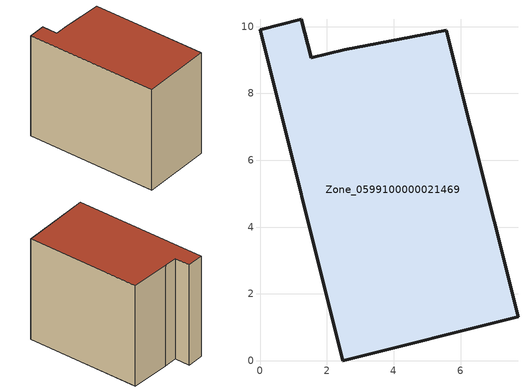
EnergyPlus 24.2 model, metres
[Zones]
Zone_0599100000021469
 floor ground (C_G): 5.57,9.89 7.72,1.32 2.48,0 0,9.91 1.24,10.22 1.53,9.07 2.52,9.31 z0
 wall outside (C_F): 2.48,0 7.72,1.32 5.57,9.89 2.52,9.31 1.53,9.07 1.24,10.22 0,9.91 2.48,0 z0:8.21
 roof outside (C_R): 7.72,1.32 5.57,9.89 2.52,9.31 1.53,9.07 1.24,10.22 0,9.91 2.48,0 z8.21
[BUILDING]
Pand.0599100000021469: North Axis=0; Terrain=City; Loads Convergence Tolerance Value=0.04; Temperature Convergence Tolerance Value=0.4; Solar Distribution=FullExterior; Maximum Number of Warmup Days=25; Minimum Number of Warmup Days=1
[Site:Location]
Rotterdam.The.Hague.AP_ZH_NLD Design_Conditions: Latitude=51.96; Longitude=4.45; Time Zone=1; Elevation=-4.5
[SITE:GROUNDTEMPERATURE:BUILDINGSURFACE]
18, 18, 18, 18, 18, 18, 18, 18, 18, 18, 18, 18
[MATERIAL] Thermal Absorptance=0.9; Solar Absorptance=0.7; Visible Absorptance=0.7
Name | Roughness | Thickness | Conductivity | Density | Specific Heat
G.TI.1975-1991 | MediumSmooth | 0.15 | 0.288461 | 540 | 1210
F.TI.1975-1991 | Rough | 0.3 | 0.230769 | 1920 | 840
R.TI.1975-1991 | MediumRough | 0.2 | 0.153846 | 1500 | 1000
[CONSTRUCTION]
C_G: G.TI.1975-1991
C_F: F.TI.1975-1991
C_R: R.TI.1975-1991
[ZONE]
Zone_0599100000021469: Type=1; Multiplier=1; Ceiling Height=Autocalculate; Volume=Autocalculate; Floor Area=autocalculate; Part of Total Floor Area=Yes
[ZONEINFILTRATION:DESIGNFLOWRATE]
Infil_Zone_0599100000021469: Zone or ZoneList or Space or SpaceList=Zone_0599100000021469; Schedule=AlwaysOn; Design Flow Rate Calculation Method=Flow/Area; Flow Rate per Floor Area=0.003; Constant Term Coefficient=1; Temperature Term Coefficient=0; Velocity Term Coefficient=0; Velocity Squared Term Coefficient=0
[HVACTEMPLATE:ZONE:IDEALLOADSAIRSYSTEM]
Zone_0599100000021469: Maximum Heating Supply Air Temperature=50; Minimum Cooling Supply Air Temperature=13; Maximum Heating Supply Air Humidity Ratio=0.0156; Minimum Cooling Supply Air Humidity Ratio=0.0077; Heating Limit=NoLimit; Cooling Limit=NoLimit; Dehumidification Control Type=ConstantSensibleHeatRatio; Cooling Sensible Heat Ratio=0.7; Dehumidification Setpoint=60; Humidification Control Type=None; Humidification Setpoint=30; Outdoor Air Method=None; Outdoor Air Flow Rate per Person=0.00944; Outdoor Air Flow Rate per Zone Floor Area=0; Outdoor Air Flow Rate per Zone=0; Demand Controlled Ventilation Type=None; Outdoor Air Economizer Type=NoEconomizer; Heat Recovery Type=None; Sensible Heat Recovery Effectiveness=0.7; Latent Heat Recovery Effectiveness=0.65
[ZONECONTROL:THERMOSTAT]
ThermostatControl_Zone_0599100000021469: Zone or ZoneList=Zone_0599100000021469; Control Type Schedule=DualSetpointControlType; Control 1=Thermostat_Zone_0599100000021469; Temperature Difference Between Cutout And Setpoint=0
[THERMOSTATSETPOINT:DUALSETPOINT]
Thermostat_Zone_0599100000021469: Heating Setpoint Temperature Schedule=HeatingSetpoint_Zone_0599100000021469; Cooling Setpoint Temperature Schedule=CoolingSetpoint_Zone_0599100000021469
[SCHEDULE:COMPACT]
HeatingSetpoint_Zone_0599100000021469: Through: 12/31, For: AllDays, Until: 24:00, 21
CoolingSetpoint_Zone_0599100000021469: Through: 12/31, For: AllDays, Until: 24:00, 24
DualSetpointControlType: Through: 12/31, For: AllDays, Until: 24:00, 4
AlwaysOn: Through: 12/31, For: AllDays, Until: 24:00, 1
